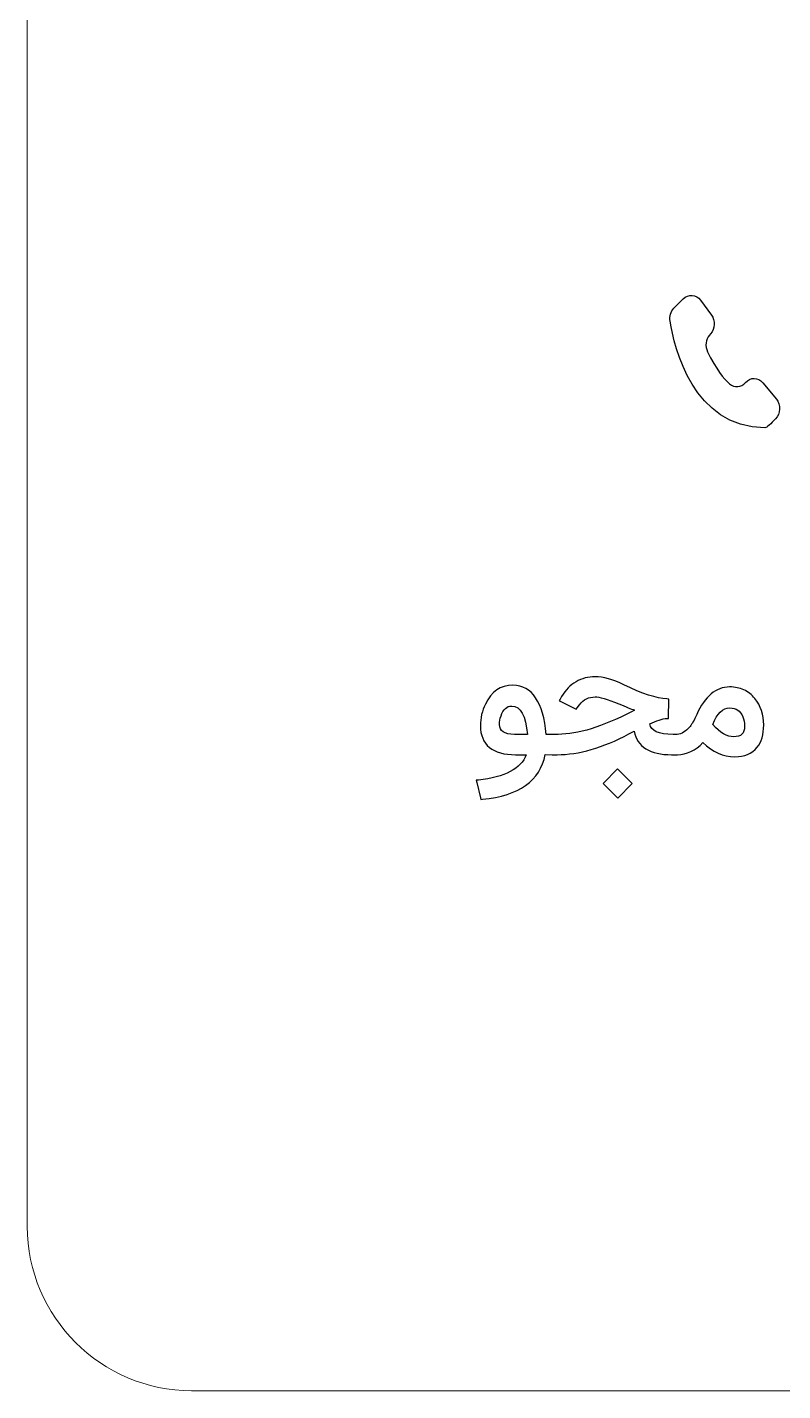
# Model space of a CAD drawing. Header units: millimetres. Extents: x -33 to 258, y -95 to 44.
# Drawn here: x 147.64 to 158.66, y -43.24 to -23.34 of the extents above; entities that cross this region are included whole.
import ezdxf

# ---------------------------------------------------------------- set-up
doc = ezdxf.new("R2010")
doc.units = ezdxf.units.MM
doc.header["$MEASUREMENT"] = 0
doc.layers.add('Layer 1', color=7, linetype='Continuous')

msp = doc.modelspace()

# ---------------------------------------------------------------- linework, layer by layer
at = {"layer": 'Layer 1', "color": 250, "lineweight": 18}
msp.add_open_spline([(150.0391, -3.4437), (150.0391, -3.4437), (185.0439, -3.4437), (185.0439, -3.4437), (186.3644, -3.4437), (187.4415, -4.5208), (187.4415, -5.8413), (187.4415, -5.8413), (187.4415, -40.8461), (187.4415, -40.8461), (187.4415, -42.1666), (186.3644, -43.2437), (185.0439, -43.2437), (185.0439, -43.2437), (150.0391, -43.2437), (150.0391, -43.2437), (148.7186, -43.2437), (147.6415, -42.1666), (147.6415, -40.8461), (147.6415, -40.8461), (147.6415, -5.8413), (147.6415, -5.8413), (147.6415, -4.5208), (148.7186, -3.4437), (150.0391, -3.4437)], degree=3, knots=[0, 0, 0, 0, 0.125, 0.125, 0.125, 0.25, 0.25, 0.25, 0.375, 0.375, 0.375, 0.5, 0.5, 0.5, 0.625, 0.625, 0.625, 0.75, 0.75, 0.75, 0.875, 0.875, 0.875, 1, 1, 1, 1], dxfattribs=at)
at = {"layer": 'Layer 1', "color": 250}
for points, knots in [([(157.595, -27.8357), (157.595, -27.8357), (157.6105, -27.8183), (157.6105, -27.8183), (157.6762, -27.7441), (157.6809, -27.6245), (157.6215, -27.5436), (157.6215, -27.5436), (157.463, -27.3282), (157.463, -27.3282), (157.3991, -27.2413), (157.2857, -27.232), (157.2116, -27.3068), (157.2116, -27.3068), (157.0754, -27.4444), (157.0754, -27.4444), (157.0283, -27.4919), (157.007, -27.5638), (157.0186, -27.6341), (157.0803, -28.0136), (157.3559, -29.1889), (158.4033, -29.1889), (158.4269, -29.1889), (158.4944, -29.1262), (158.558, -29.0609), (158.6327, -28.9848), (158.6378, -28.8529), (158.5689, -28.7698), (158.5689, -28.7698), (158.371, -28.5317), (158.371, -28.5317), (158.3027, -28.4494), (158.1893, -28.4479), (158.119, -28.5286), (158.119, -28.5286), (158.119, -28.5286), (158.119, -28.5286), (158.0565, -28.6003), (157.9579, -28.6086), (157.8876, -28.547), (157.8029, -28.4733), (157.688, -28.3354), (157.565, -28.0795), (157.5266, -27.9999), (157.5386, -27.8997), (157.595, -27.8357)], [0, 0, 0, 0, 0.0666667, 0.0666667, 0.0666667, 0.1333333, 0.1333333, 0.1333333, 0.2, 0.2, 0.2, 0.2666667, 0.2666667, 0.2666667, 0.3333333, 0.3333333, 0.3333333, 0.4, 0.4, 0.4, 0.4666667, 0.4666667, 0.4666667, 0.5333333, 0.5333333, 0.5333333, 0.6, 0.6, 0.6, 0.6666667, 0.6666667, 0.6666667, 0.7333333, 0.7333333, 0.7333333, 0.8, 0.8, 0.8, 0.8666667, 0.8666667, 0.8666667, 0.9333333, 0.9333333, 0.9333333, 1, 1, 1, 1]), ([(155.2119, -33.665), (155.2119, -33.665), (155.287, -33.665), (155.287, -33.665), (155.2929, -33.6641), (155.2992, -33.6636), (155.3057, -33.6636), (155.3057, -33.6636), (155.3855, -33.6636), (155.3855, -33.6636), (155.6731, -33.6636), (156.0301, -33.5536), (156.4564, -33.3329), (156.4564, -33.3329), (156.5004, -33.3103), (156.5004, -33.3103), (156.4754, -33.3017), (156.4442, -33.2899), (156.4061, -33.2745), (156.3681, -33.2596), (156.3228, -33.241), (156.2693, -33.2188), (156.0994, -33.1509), (155.9848, -33.1169), (155.9259, -33.1169), (155.8335, -33.1169), (155.7578, -33.155), (155.6989, -33.231), (155.6989, -33.231), (155.6618, -33.2786), (155.6618, -33.2786), (155.6618, -33.2786), (155.6482, -33.2959), (155.6482, -33.2959), (155.6482, -33.2959), (155.6296, -33.2867), (155.6296, -33.2867), (155.6296, -33.2867), (155.4253, -33.1857), (155.4253, -33.1857), (155.4253, -33.1857), (155.3991, -33.1726), (155.3991, -33.1726), (155.3991, -33.1726), (155.4149, -33.1486), (155.4149, -33.1486), (155.4149, -33.1486), (155.4361, -33.1115), (155.4361, -33.1115), (155.4933, -33.0159), (155.5635, -32.9438), (155.6464, -32.8958), (155.7293, -32.8473), (155.8226, -32.8229), (155.9268, -32.8219), (156.0437, -32.8219), (156.1824, -32.8609), (156.3427, -32.9389), (156.615, -33.0716), (156.8252, -33.1409), (156.9728, -33.1472), (156.9728, -33.1472), (156.9982, -33.1486), (156.9982, -33.1486), (156.9982, -33.1486), (156.9982, -33.1753), (156.9982, -33.1753), (156.9982, -33.1753), (156.9955, -33.4045), (156.9955, -33.4045), (156.9955, -33.4045), (156.9955, -33.43), (156.9955, -33.43), (156.9955, -33.43), (156.9715, -33.4313), (156.9715, -33.4313), (156.9398, -33.434), (156.9026, -33.4422), (156.8601, -33.4558), (156.8175, -33.4698), (156.7717, -33.4884), (156.7219, -33.5124), (156.7355, -33.613), (156.8492, -33.6636), (157.063, -33.6636), (157.063, -33.6636), (157.0936, -33.6636), (157.0936, -33.6636), (157.0936, -33.6636), (157.0943, -33.6636), (157.0943, -33.6636), (157.0943, -33.6636), (157.095, -33.6636), (157.095, -33.6636), (157.095, -33.6636), (157.0958, -33.6636), (157.0958, -33.6636), (157.0958, -33.6636), (157.0963, -33.6636), (157.0963, -33.6636), (157.0963, -33.6636), (157.0974, -33.6636), (157.0974, -33.6636), (157.0974, -33.6636), (157.0975, -33.6636), (157.0975, -33.6636), (157.0975, -33.6636), (157.0977, -33.6636), (157.0977, -33.6636), (157.0977, -33.6636), (157.098, -33.6636), (157.098, -33.6636), (157.098, -33.6636), (157.0983, -33.6636), (157.0983, -33.6636), (157.0983, -33.6636), (157.0988, -33.6636), (157.0988, -33.6636), (157.0988, -33.6636), (157.099, -33.6636), (157.099, -33.6636), (157.099, -33.6636), (157.0994, -33.6636), (157.0994, -33.6636), (157.0994, -33.6636), (157.1001, -33.6636), (157.1001, -33.6636), (157.1001, -33.6636), (157.1003, -33.6636), (157.1003, -33.6636), (157.1003, -33.6636), (157.1008, -33.6636), (157.1008, -33.6636), (157.1008, -33.6636), (157.1015, -33.6636), (157.1015, -33.6636), (157.1015, -33.6636), (157.1017, -33.6636), (157.1017, -33.6636), (157.1017, -33.6636), (157.1024, -33.6636), (157.1024, -33.6636), (157.1024, -33.6636), (157.103, -33.6636), (157.103, -33.6636), (157.103, -33.6636), (157.1033, -33.6636), (157.1033, -33.6636), (157.1033, -33.6636), (157.1041, -33.6636), (157.1041, -33.6636), (157.1041, -33.6636), (157.1042, -33.6636), (157.1042, -33.6636), (157.1042, -33.6636), (157.1051, -33.6636), (157.1051, -33.6636), (157.1051, -33.6636), (157.1054, -33.6636), (157.1054, -33.6636), (157.1054, -33.6636), (157.1061, -33.6636), (157.1061, -33.6636), (157.1061, -33.6636), (157.1067, -33.6636), (157.1067, -33.6636), (157.1067, -33.6636), (157.1071, -33.6636), (157.1071, -33.6636), (157.1071, -33.6636), (157.1078, -33.6636), (157.1078, -33.6636), (157.1078, -33.6636), (157.1081, -33.6636), (157.1081, -33.6636), (157.1081, -33.6636), (157.109, -33.6636), (157.109, -33.6636), (157.109, -33.6636), (157.1101, -33.6636), (157.1101, -33.6636), (157.1101, -33.6636), (157.1101, -33.6636), (157.1101, -33.6636), (157.1101, -33.6636), (157.111, -33.6636), (157.111, -33.6636), (157.111, -33.6636), (157.1113, -33.6636), (157.1113, -33.6636), (157.1113, -33.6636), (157.112, -33.6636), (157.112, -33.6636), (157.112, -33.6636), (157.1123, -33.6636), (157.1123, -33.6636), (157.1123, -33.6636), (157.1129, -33.6636), (157.1129, -33.6636), (157.1129, -33.6636), (157.1133, -33.6636), (157.1133, -33.6636), (157.1133, -33.6636), (157.1137, -33.6636), (157.1137, -33.6636), (157.1137, -33.6636), (157.1142, -33.6636), (157.1142, -33.6636), (157.1142, -33.6636), (157.1146, -33.6636), (157.1146, -33.6636), (157.1146, -33.6636), (157.1152, -33.6636), (157.1152, -33.6636), (157.1152, -33.6636), (157.1153, -33.6636), (157.1153, -33.6636), (157.1153, -33.6636), (157.1161, -33.6636), (157.1161, -33.6636), (157.1161, -33.6636), (157.1167, -33.6636), (157.1167, -33.6636), (157.1167, -33.6636), (157.1169, -33.6636), (157.1169, -33.6636), (157.1169, -33.6636), (157.1173, -33.6636), (157.1173, -33.6636), (157.1173, -33.6636), (157.1176, -33.6636), (157.1176, -33.6636), (157.1176, -33.6636), (157.1178, -33.6636), (157.1178, -33.6636), (157.1178, -33.6636), (157.1181, -33.6636), (157.1181, -33.6636), (157.1181, -33.6636), (157.1183, -33.6636), (157.1183, -33.6636), (157.1183, -33.6636), (157.1185, -33.6636), (157.1185, -33.6636), (157.1185, -33.6636), (157.1186, -33.6636), (157.1186, -33.6636), (157.1186, -33.6636), (157.1187, -33.6636), (157.1187, -33.6636), (157.1187, -33.6636), (157.1189, -33.6636), (157.1189, -33.6636), (157.1189, -33.6636), (157.1195, -33.6636), (157.1195, -33.6636), (157.1195, -33.6636), (157.12, -33.6636), (157.12, -33.6636), (157.12, -33.6636), (157.1204, -33.6636), (157.1204, -33.6636), (157.1204, -33.6636), (157.1208, -33.6636), (157.1208, -33.6636), (157.1208, -33.6636), (157.121, -33.6636), (157.121, -33.6636), (157.121, -33.6636), (157.1213, -33.6636), (157.1213, -33.6636), (157.1213, -33.6636), (157.1213, -33.6636), (157.1213, -33.6636), (157.1213, -33.6636), (157.1214, -33.6636), (157.1214, -33.6636), (157.1214, -33.6636), (157.1217, -33.6636), (157.1217, -33.6636), (157.1217, -33.6636), (157.1226, -33.6636), (157.1226, -33.6636), (157.1853, -33.6622), (157.2478, -33.6238), (157.3099, -33.5482), (157.3394, -33.5128), (157.3715, -33.4548), (157.4069, -33.3742), (157.5283, -33.1069), (157.6882, -32.9728), (157.8875, -32.9719), (157.9645, -32.9719), (158.0334, -32.9859), (158.095, -33.0141), (158.1566, -33.0417), (158.2096, -33.0834), (158.2536, -33.1391), (158.3415, -33.2492), (158.3849, -33.3774), (158.3849, -33.5242), (158.3849, -33.6677), (158.3537, -33.777), (158.2907, -33.8522), (158.211, -33.9441), (158.1023, -33.9899), (157.9645, -33.9899), (157.7937, -33.9899), (157.6383, -33.921), (157.4984, -33.7828), (157.3878, -33.9015), (157.2637, -33.9609), (157.1255, -33.9609), (157.1255, -33.9609), (157.1221, -33.9609), (157.1221, -33.9609), (157.1221, -33.9609), (157.1219, -33.9609), (157.1219, -33.9609), (157.1219, -33.9609), (157.1211, -33.9609), (157.1211, -33.9609), (157.1211, -33.9609), (157.121, -33.9609), (157.121, -33.9609), (157.121, -33.9609), (157.1201, -33.9609), (157.1201, -33.9609), (157.1201, -33.9609), (157.12, -33.9609), (157.12, -33.9609), (157.12, -33.9609), (157.1198, -33.9609), (157.1198, -33.9609), (157.1198, -33.9609), (157.1196, -33.9609), (157.1196, -33.9609), (157.1196, -33.9609), (157.1192, -33.9609), (157.1192, -33.9609), (157.1192, -33.9609), (157.119, -33.9609), (157.119, -33.9609), (157.119, -33.9609), (157.1187, -33.9609), (157.1187, -33.9609), (157.1187, -33.9609), (157.1181, -33.9609), (157.1181, -33.9609), (157.1181, -33.9609), (157.1178, -33.9609), (157.1178, -33.9609), (157.1178, -33.9609), (157.1174, -33.9609), (157.1174, -33.9609), (157.1174, -33.9609), (157.1167, -33.9609), (157.1167, -33.9609), (157.1167, -33.9609), (157.1166, -33.9609), (157.1166, -33.9609), (157.1166, -33.9609), (157.1158, -33.9609), (157.1158, -33.9609), (157.1158, -33.9609), (157.1153, -33.9609), (157.1153, -33.9609), (157.1153, -33.9609), (157.1149, -33.9609), (157.1149, -33.9609), (157.1149, -33.9609), (157.1141, -33.9609), (157.1141, -33.9609), (157.1141, -33.9609), (157.1139, -33.9609), (157.1139, -33.9609), (157.1139, -33.9609), (157.1129, -33.9609), (157.1129, -33.9609), (157.1129, -33.9609), (157.1128, -33.9609), (157.1128, -33.9609), (157.1128, -33.9609), (157.1117, -33.9609), (157.1117, -33.9609), (157.1117, -33.9609), (157.1115, -33.9609), (157.1115, -33.9609), (157.1115, -33.9609), (157.1105, -33.9609), (157.1105, -33.9609), (157.1105, -33.9609), (157.1101, -33.9609), (157.1101, -33.9609), (157.1101, -33.9609), (157.1092, -33.9609), (157.1092, -33.9609), (157.1092, -33.9609), (157.1089, -33.9609), (157.1089, -33.9609), (157.1089, -33.9609), (157.1078, -33.9609), (157.1078, -33.9609), (157.1078, -33.9609), (157.1076, -33.9609), (157.1076, -33.9609), (157.1076, -33.9609), (157.1064, -33.9609), (157.1064, -33.9609), (157.1064, -33.9609), (157.1063, -33.9609), (157.1063, -33.9609), (157.1063, -33.9609), (157.1051, -33.9609), (157.1051, -33.9609), (157.1051, -33.9609), (157.1049, -33.9609), (157.1049, -33.9609), (157.1049, -33.9609), (157.1039, -33.9609), (157.1039, -33.9609), (157.1039, -33.9609), (157.1034, -33.9609), (157.1034, -33.9609), (157.1034, -33.9609), (157.1029, -33.9609), (157.1029, -33.9609), (157.1029, -33.9609), (157.1019, -33.9609), (157.1019, -33.9609), (157.1019, -33.9609), (157.1018, -33.9609), (157.1018, -33.9609), (157.1018, -33.9609), (157.1009, -33.9609), (157.1009, -33.9609), (157.1009, -33.9609), (157.1003, -33.9609), (157.1003, -33.9609), (157.1003, -33.9609), (157.1, -33.9609), (157.1, -33.9609), (157.1, -33.9609), (157.0993, -33.9609), (157.0993, -33.9609), (157.0993, -33.9609), (157.0986, -33.9609), (157.0986, -33.9609), (157.0986, -33.9609), (157.0982, -33.9609), (157.0982, -33.9609), (157.0982, -33.9609), (157.0978, -33.9609), (157.0978, -33.9609), (157.0978, -33.9609), (157.0975, -33.9609), (157.0975, -33.9609), (157.0975, -33.9609), (157.0974, -33.9609), (157.0974, -33.9609), (157.0974, -33.9609), (157.097, -33.9609), (157.097, -33.9609), (157.097, -33.9609), (157.0958, -33.9609), (157.0958, -33.9609), (157.0958, -33.9609), (157.0953, -33.9609), (157.0953, -33.9609), (157.0953, -33.9609), (157.0942, -33.9609), (157.0942, -33.9609), (157.0942, -33.9609), (157.0935, -33.9609), (157.0935, -33.9609), (157.0935, -33.9609), (157.0417, -33.9609), (157.0417, -33.9609), (156.8845, -33.9609), (156.7591, -33.9323), (156.6661, -33.8753), (156.5732, -33.8181), (156.5158, -33.7325), (156.4936, -33.6184), (156.4813, -33.6247), (156.4691, -33.631), (156.4564, -33.6378), (156.4442, -33.6442), (156.4315, -33.651), (156.4184, -33.6582), (156.0351, -33.8599), (155.6853, -33.9609), (155.3696, -33.9609), (155.3696, -33.9609), (155.3259, -33.9609), (155.3259, -33.9609), (155.3259, -33.9609), (155.3259, -33.9609), (155.3259, -33.9609), (155.3259, -33.9609), (155.3247, -33.9609), (155.3247, -33.9609), (155.3247, -33.9609), (155.3247, -33.9609), (155.3247, -33.9609), (155.3247, -33.9609), (155.3245, -33.9609), (155.3245, -33.9609), (155.3245, -33.9609), (155.3243, -33.9609), (155.3243, -33.9609), (155.3243, -33.9609), (155.3239, -33.9609), (155.3239, -33.9609), (155.3239, -33.9609), (155.3233, -33.9609), (155.3233, -33.9609), (155.3233, -33.9609), (155.3231, -33.9609), (155.3231, -33.9609), (155.3231, -33.9609), (155.3225, -33.9609), (155.3225, -33.9609), (155.3225, -33.9609), (155.3219, -33.9609), (155.3219, -33.9609), (155.3219, -33.9609), (155.3215, -33.9609), (155.3215, -33.9609), (155.3215, -33.9609), (155.3205, -33.9609), (155.3205, -33.9609), (155.3205, -33.9609), (155.3057, -33.9609), (155.3057, -33.9609), (155.3057, -33.9609), (155.2978, -33.9606), (155.2978, -33.9606), (155.2978, -33.9606), (155.2976, -33.9605), (155.2976, -33.9605), (155.2976, -33.9605), (155.2963, -33.9605), (155.2963, -33.9605), (155.2963, -33.9605), (155.1969, -33.9595), (155.1969, -33.9595), (155.1209, -34.341), (154.8164, -34.5579), (154.2827, -34.6114), (154.2827, -34.6114), (154.2601, -34.6137), (154.2601, -34.6137), (154.2601, -34.6137), (154.2547, -34.5915), (154.2547, -34.5915), (154.2547, -34.5915), (154.1976, -34.3645), (154.1976, -34.3645), (154.1976, -34.3645), (154.1912, -34.3337), (154.1912, -34.3337), (154.1912, -34.3337), (154.2216, -34.331), (154.2216, -34.331), (154.6085, -34.2889), (154.8414, -34.1651), (154.9211, -33.9609), (154.9211, -33.9609), (154.7643, -33.9609), (154.7643, -33.9609), (154.5971, -33.9609), (154.4698, -33.9251), (154.3829, -33.8539), (154.2959, -33.7828), (154.252, -33.6777), (154.252, -33.5387), (154.252, -33.4272), (154.276, -33.3221), (154.324, -33.2229), (154.4114, -33.039), (154.545, -32.947), (154.7245, -32.947), (154.8662, -32.947), (154.9772, -33.0077), (155.0579, -33.13), (155.1385, -33.2523), (155.1898, -33.4304), (155.2119, -33.665)], [0, 0, 0, 0, 0.005102, 0.005102, 0.005102, 0.0102041, 0.0102041, 0.0102041, 0.0153061, 0.0153061, 0.0153061, 0.0204082, 0.0204082, 0.0204082, 0.0255102, 0.0255102, 0.0255102, 0.0306122, 0.0306122, 0.0306122, 0.0357143, 0.0357143, 0.0357143, 0.0408163, 0.0408163, 0.0408163, 0.0459184, 0.0459184, 0.0459184, 0.0510204, 0.0510204, 0.0510204, 0.0561224, 0.0561224, 0.0561224, 0.0612245, 0.0612245, 0.0612245, 0.0663265, 0.0663265, 0.0663265, 0.0714286, 0.0714286, 0.0714286, 0.0765306, 0.0765306, 0.0765306, 0.0816327, 0.0816327, 0.0816327, 0.0867347, 0.0867347, 0.0867347, 0.0918367, 0.0918367, 0.0918367, 0.0969388, 0.0969388, 0.0969388, 0.1020408, 0.1020408, 0.1020408, 0.1071429, 0.1071429, 0.1071429, 0.1122449, 0.1122449, 0.1122449, 0.1173469, 0.1173469, 0.1173469, 0.122449, 0.122449, 0.122449, 0.127551, 0.127551, 0.127551, 0.1326531, 0.1326531, 0.1326531, 0.1377551, 0.1377551, 0.1377551, 0.1428571, 0.1428571, 0.1428571, 0.1479592, 0.1479592, 0.1479592, 0.1530612, 0.1530612, 0.1530612, 0.1581633, 0.1581633, 0.1581633, 0.1632653, 0.1632653, 0.1632653, 0.1683673, 0.1683673, 0.1683673, 0.1734694, 0.1734694, 0.1734694, 0.1785714, 0.1785714, 0.1785714, 0.1836735, 0.1836735, 0.1836735, 0.1887755, 0.1887755, 0.1887755, 0.1938776, 0.1938776, 0.1938776, 0.1989796, 0.1989796, 0.1989796, 0.2040816, 0.2040816, 0.2040816, 0.2091837, 0.2091837, 0.2091837, 0.2142857, 0.2142857, 0.2142857, 0.2193878, 0.2193878, 0.2193878, 0.2244898, 0.2244898, 0.2244898, 0.2295918, 0.2295918, 0.2295918, 0.2346939, 0.2346939, 0.2346939, 0.2397959, 0.2397959, 0.2397959, 0.244898, 0.244898, 0.244898, 0.25, 0.25, 0.25, 0.255102, 0.255102, 0.255102, 0.2602041, 0.2602041, 0.2602041, 0.2653061, 0.2653061, 0.2653061, 0.2704082, 0.2704082, 0.2704082, 0.2755102, 0.2755102, 0.2755102, 0.2806122, 0.2806122, 0.2806122, 0.2857143, 0.2857143, 0.2857143, 0.2908163, 0.2908163, 0.2908163, 0.2959184, 0.2959184, 0.2959184, 0.3010204, 0.3010204, 0.3010204, 0.3061224, 0.3061224, 0.3061224, 0.3112245, 0.3112245, 0.3112245, 0.3163265, 0.3163265, 0.3163265, 0.3214286, 0.3214286, 0.3214286, 0.3265306, 0.3265306, 0.3265306, 0.3316327, 0.3316327, 0.3316327, 0.3367347, 0.3367347, 0.3367347, 0.3418367, 0.3418367, 0.3418367, 0.3469388, 0.3469388, 0.3469388, 0.3520408, 0.3520408, 0.3520408, 0.3571429, 0.3571429, 0.3571429, 0.3622449, 0.3622449, 0.3622449, 0.3673469, 0.3673469, 0.3673469, 0.372449, 0.372449, 0.372449, 0.377551, 0.377551, 0.377551, 0.3826531, 0.3826531, 0.3826531, 0.3877551, 0.3877551, 0.3877551, 0.3928571, 0.3928571, 0.3928571, 0.3979592, 0.3979592, 0.3979592, 0.4030612, 0.4030612, 0.4030612, 0.4081633, 0.4081633, 0.4081633, 0.4132653, 0.4132653, 0.4132653, 0.4183673, 0.4183673, 0.4183673, 0.4234694, 0.4234694, 0.4234694, 0.4285714, 0.4285714, 0.4285714, 0.4336735, 0.4336735, 0.4336735, 0.4387755, 0.4387755, 0.4387755, 0.4438776, 0.4438776, 0.4438776, 0.4489796, 0.4489796, 0.4489796, 0.4540816, 0.4540816, 0.4540816, 0.4591837, 0.4591837, 0.4591837, 0.4642857, 0.4642857, 0.4642857, 0.4693878, 0.4693878, 0.4693878, 0.4744898, 0.4744898, 0.4744898, 0.4795918, 0.4795918, 0.4795918, 0.4846939, 0.4846939, 0.4846939, 0.4897959, 0.4897959, 0.4897959, 0.494898, 0.494898, 0.494898, 0.5, 0.5, 0.5, 0.505102, 0.505102, 0.505102, 0.5102041, 0.5102041, 0.5102041, 0.5153061, 0.5153061, 0.5153061, 0.5204082, 0.5204082, 0.5204082, 0.5255102, 0.5255102, 0.5255102, 0.5306122, 0.5306122, 0.5306122, 0.5357143, 0.5357143, 0.5357143, 0.5408163, 0.5408163, 0.5408163, 0.5459184, 0.5459184, 0.5459184, 0.5510204, 0.5510204, 0.5510204, 0.5561224, 0.5561224, 0.5561224, 0.5612245, 0.5612245, 0.5612245, 0.5663265, 0.5663265, 0.5663265, 0.5714286, 0.5714286, 0.5714286, 0.5765306, 0.5765306, 0.5765306, 0.5816327, 0.5816327, 0.5816327, 0.5867347, 0.5867347, 0.5867347, 0.5918367, 0.5918367, 0.5918367, 0.5969388, 0.5969388, 0.5969388, 0.6020408, 0.6020408, 0.6020408, 0.6071429, 0.6071429, 0.6071429, 0.6122449, 0.6122449, 0.6122449, 0.6173469, 0.6173469, 0.6173469, 0.622449, 0.622449, 0.622449, 0.627551, 0.627551, 0.627551, 0.6326531, 0.6326531, 0.6326531, 0.6377551, 0.6377551, 0.6377551, 0.6428571, 0.6428571, 0.6428571, 0.6479592, 0.6479592, 0.6479592, 0.6530612, 0.6530612, 0.6530612, 0.6581633, 0.6581633, 0.6581633, 0.6632653, 0.6632653, 0.6632653, 0.6683673, 0.6683673, 0.6683673, 0.6734694, 0.6734694, 0.6734694, 0.6785714, 0.6785714, 0.6785714, 0.6836735, 0.6836735, 0.6836735, 0.6887755, 0.6887755, 0.6887755, 0.6938776, 0.6938776, 0.6938776, 0.6989796, 0.6989796, 0.6989796, 0.7040816, 0.7040816, 0.7040816, 0.7091837, 0.7091837, 0.7091837, 0.7142857, 0.7142857, 0.7142857, 0.7193878, 0.7193878, 0.7193878, 0.7244898, 0.7244898, 0.7244898, 0.7295918, 0.7295918, 0.7295918, 0.7346939, 0.7346939, 0.7346939, 0.7397959, 0.7397959, 0.7397959, 0.744898, 0.744898, 0.744898, 0.75, 0.75, 0.75, 0.755102, 0.755102, 0.755102, 0.7602041, 0.7602041, 0.7602041, 0.7653061, 0.7653061, 0.7653061, 0.7704082, 0.7704082, 0.7704082, 0.7755102, 0.7755102, 0.7755102, 0.7806122, 0.7806122, 0.7806122, 0.7857143, 0.7857143, 0.7857143, 0.7908163, 0.7908163, 0.7908163, 0.7959184, 0.7959184, 0.7959184, 0.8010204, 0.8010204, 0.8010204, 0.8061224, 0.8061224, 0.8061224, 0.8112245, 0.8112245, 0.8112245, 0.8163265, 0.8163265, 0.8163265, 0.8214286, 0.8214286, 0.8214286, 0.8265306, 0.8265306, 0.8265306, 0.8316327, 0.8316327, 0.8316327, 0.8367347, 0.8367347, 0.8367347, 0.8418367, 0.8418367, 0.8418367, 0.8469388, 0.8469388, 0.8469388, 0.8520408, 0.8520408, 0.8520408, 0.8571429, 0.8571429, 0.8571429, 0.8622449, 0.8622449, 0.8622449, 0.8673469, 0.8673469, 0.8673469, 0.872449, 0.872449, 0.872449, 0.877551, 0.877551, 0.877551, 0.8826531, 0.8826531, 0.8826531, 0.8877551, 0.8877551, 0.8877551, 0.8928571, 0.8928571, 0.8928571, 0.8979592, 0.8979592, 0.8979592, 0.9030612, 0.9030612, 0.9030612, 0.9081633, 0.9081633, 0.9081633, 0.9132653, 0.9132653, 0.9132653, 0.9183673, 0.9183673, 0.9183673, 0.9234694, 0.9234694, 0.9234694, 0.9285714, 0.9285714, 0.9285714, 0.9336735, 0.9336735, 0.9336735, 0.9387755, 0.9387755, 0.9387755, 0.9438776, 0.9438776, 0.9438776, 0.9489796, 0.9489796, 0.9489796, 0.9540816, 0.9540816, 0.9540816, 0.9591837, 0.9591837, 0.9591837, 0.9642857, 0.9642857, 0.9642857, 0.9693878, 0.9693878, 0.9693878, 0.9744898, 0.9744898, 0.9744898, 0.9795918, 0.9795918, 0.9795918, 0.9846939, 0.9846939, 0.9846939, 0.9897959, 0.9897959, 0.9897959, 0.994898, 0.994898, 0.994898, 1, 1, 1, 1]), ([(154.937, -33.6636), (154.9148, -33.3891), (154.8387, -33.2519), (154.7086, -33.2509), (154.6379, -33.2501), (154.5859, -33.2972), (154.5523, -33.3928), (154.5369, -33.4363), (154.5297, -33.4784), (154.5297, -33.5188), (154.5297, -33.5677), (154.5469, -33.6039), (154.5822, -33.6279), (154.6171, -33.6514), (154.6733, -33.6636), (154.7512, -33.6636), (154.7512, -33.6636), (154.937, -33.6636), (154.937, -33.6636)], [0, 0, 0, 0, 0.1666667, 0.1666667, 0.1666667, 0.3333333, 0.3333333, 0.3333333, 0.5, 0.5, 0.5, 0.6666667, 0.6666667, 0.6666667, 0.8333333, 0.8333333, 0.8333333, 1, 1, 1, 1]), ([(157.9459, -33.6995), (158.0016, -33.6995), (158.042, -33.6872), (158.0673, -33.6623), (158.0923, -33.6374), (158.105, -33.598), (158.105, -33.5441), (158.105, -33.4911), (158.0968, -33.4449), (158.0796, -33.4059), (158.0424, -33.3203), (157.9804, -33.2772), (157.8925, -33.2772), (157.7865, -33.2772), (157.7027, -33.3584), (157.6419, -33.5201), (157.7498, -33.6397), (157.8512, -33.6995), (157.9459, -33.6995)], [0, 0, 0, 0, 0.1666667, 0.1666667, 0.1666667, 0.3333333, 0.3333333, 0.3333333, 0.5, 0.5, 0.5, 0.6666667, 0.6666667, 0.6666667, 0.8333333, 0.8333333, 0.8333333, 1, 1, 1, 1]), ([(156.0505, -34.37), (156.0505, -34.37), (156.2435, -34.177), (156.2435, -34.177), (156.2435, -34.177), (156.2534, -34.167), (156.2534, -34.167), (156.2534, -34.167), (156.2634, -34.177), (156.2634, -34.177), (156.2634, -34.177), (156.4578, -34.3713), (156.4578, -34.3713), (156.4578, -34.3713), (156.4677, -34.3812), (156.4677, -34.3812), (156.4677, -34.3812), (156.4578, -34.3912), (156.4578, -34.3912), (156.4578, -34.3912), (156.2648, -34.5847), (156.2648, -34.5847), (156.2648, -34.5847), (156.2548, -34.5942), (156.2548, -34.5942), (156.2548, -34.5942), (156.2449, -34.5847), (156.2449, -34.5847), (156.2449, -34.5847), (156.0505, -34.3899), (156.0505, -34.3899), (156.0505, -34.3899), (156.0405, -34.3799), (156.0405, -34.3799), (156.0405, -34.3799), (156.0505, -34.37), (156.0505, -34.37)], [0, 0, 0, 0, 0.0833333, 0.0833333, 0.0833333, 0.1666667, 0.1666667, 0.1666667, 0.25, 0.25, 0.25, 0.3333333, 0.3333333, 0.3333333, 0.4166667, 0.4166667, 0.4166667, 0.5, 0.5, 0.5, 0.5833333, 0.5833333, 0.5833333, 0.6666667, 0.6666667, 0.6666667, 0.75, 0.75, 0.75, 0.8333333, 0.8333333, 0.8333333, 0.9166667, 0.9166667, 0.9166667, 1, 1, 1, 1])]:
    msp.add_open_spline(points, degree=3, knots=knots, dxfattribs=at)

doc.saveas('drawing.dxf')
